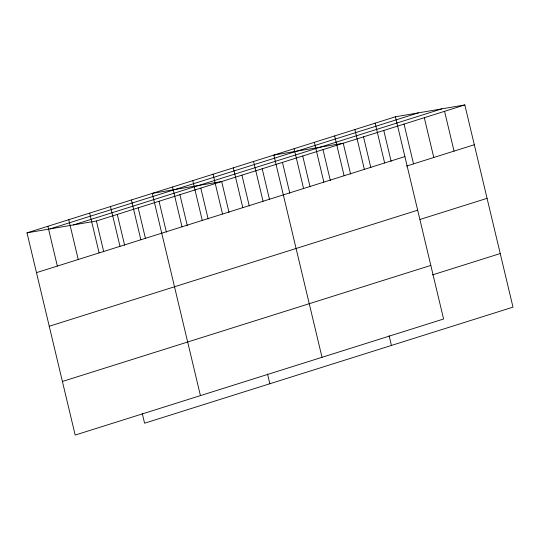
<?xml version="1.0" encoding="UTF-8"?>
<svg xmlns="http://www.w3.org/2000/svg" width="540" height="540" viewBox="0 0 540 540"><rect width="100%" height="100%" fill="white"/><g stroke="black" fill="none" stroke-linecap="round" stroke-linejoin="round"><path stroke-width="0.81" d="M395.415 116.789L443.59 319.012L75.175 435.065L27 232.848L395.415 116.789L464.825 104.936L513 307.152L144.585 423.212L142.263 413.464M49.903 228.933L418.325 112.88M73.501 224.903L441.923 108.844M27 232.848L96.41 220.988L464.825 104.936M36.484 272.646L404.899 156.587M406.505 166.091L474.309 144.733M49.248 326.241L417.67 210.188M420.053 219.443L487.073 198.329M62.404 381.47L430.826 265.41M432.425 274.914L500.229 253.55M444.562 111.314L454.046 151.112M424.298 117.7L433.782 157.498M404.035 124.085L413.519 163.883M383.771 130.464L391.129 161.332M375.151 123.174L384.635 162.972M363.508 136.85L370.865 167.711M354.895 129.56L364.372 169.351M350.602 174.096L343.244 143.235L273.841 155.088L322.016 357.311M389.104 335.704L391.419 345.452M334.631 135.938L344.108 175.736M322.981 149.614L330.338 180.482M314.368 142.324L323.845 182.122M302.724 155.999L310.075 186.86M294.104 148.709L303.581 188.501M282.461 162.385L289.811 193.246M262.197 168.764L269.548 199.631M253.577 161.474L263.061 201.272M241.934 175.149L249.284 206.01M233.314 167.852L242.798 207.65M229.021 212.396L221.67 181.535L152.26 193.388L200.435 395.604M267.523 374.004L269.845 383.751M213.05 174.238L222.534 214.036M200.792 188.109L208.143 218.97M192.787 180.623L202.271 220.421M179.915 194.684L187.265 225.544M172.523 187.002L182.007 226.8M159.037 201.258L166.394 232.126M138.159 207.839L145.517 238.7M131.382 199.962L140.866 239.76M117.281 214.414L124.639 245.275M110.511 206.543L119.988 246.341M96.41 220.988L103.761 251.856M89.633 213.118L99.11 252.916M68.755 219.692L78.233 259.49M47.878 226.274L57.355 266.072"/></g></svg>
